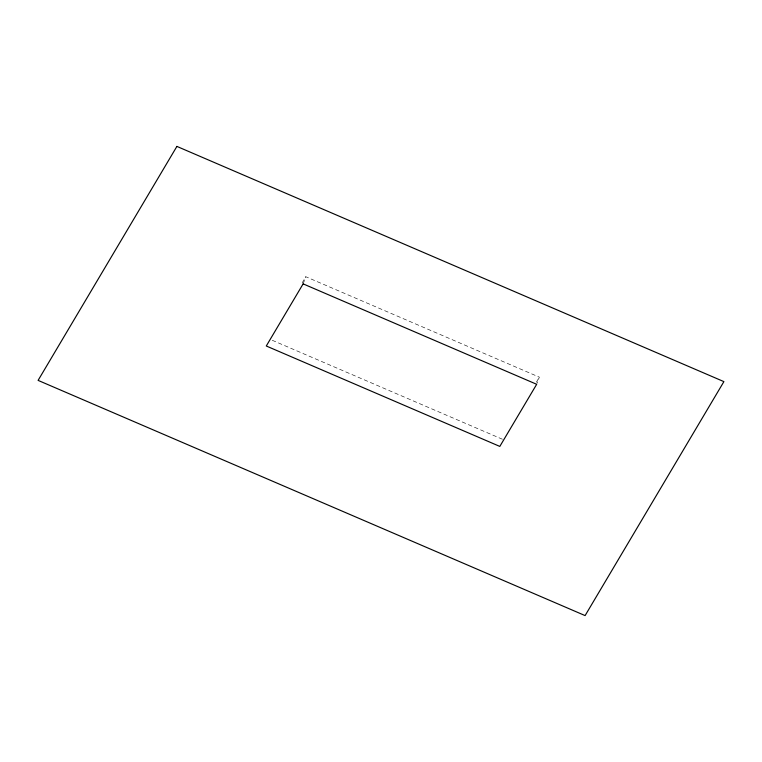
<?xml version="1.0" encoding="UTF-8"?>
<svg xmlns="http://www.w3.org/2000/svg" width="762" height="762" viewBox="0 0 762 762"><rect width="100%" height="100%" fill="white"/><g stroke="black" fill="none" stroke-linecap="round" stroke-linejoin="round"><path stroke-width="0.57" stroke-dasharray="3.81 2.86" d="M303.133 283.874L305.819 276.739L539.353 377.161L537.058 383.276M302.19 282.845L305.819 276.739M536.334 382.248L539.353 377.161M272.234 340.271L502.501 439.283"/><path stroke-width="1.14" d="M176.898 146.409L38.1 380.381L585.102 615.591L723.9 381.619L176.898 146.409M303.133 283.874L266.281 345.996L499.815 446.418L536.677 384.296L303.133 283.874"/></g></svg>
